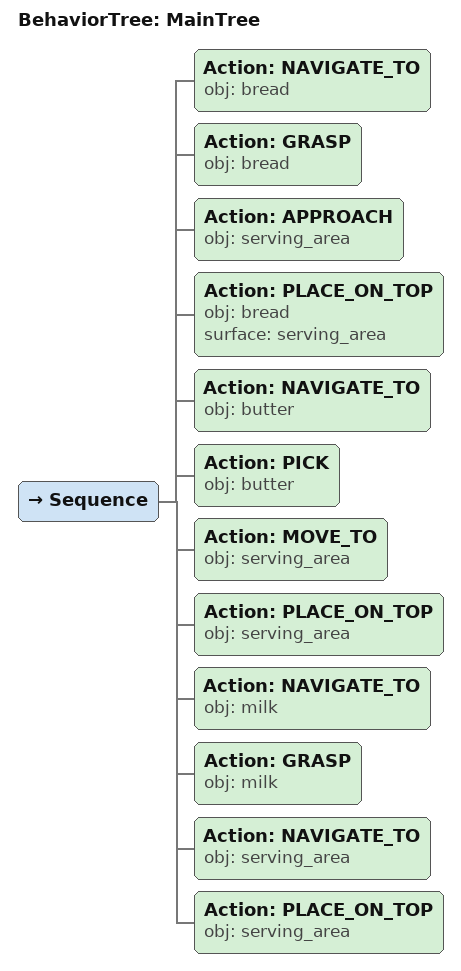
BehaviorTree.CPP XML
<root main_tree_to_execute="MainTree">
  <BehaviorTree ID="MainTree">
    <Sequence>
      <!-- Navigate to bread -->
      <Action ID="NAVIGATE_TO" obj="bread" />
      <!-- Grasp bread -->
      <Action ID="GRASP" obj="bread" />
      <!-- Approach serving_area -->
      <Action ID="APPROACH" obj="serving_area" />
      <!-- Place bread on serving_area -->
      <Action ID="PLACE_ON_TOP" obj="bread" surface="serving_area" />
      <!-- Navigate to butter -->
      <Action ID="NAVIGATE_TO" obj="butter" />
      <!-- Pick butter -->
      <Action ID="PICK" obj="butter" />
      <!-- Move to serving_area -->
      <Action ID="MOVE_TO" obj="serving_area" />
      <!-- Place on serving_area -->
      <Action ID="PLACE_ON_TOP" obj="serving_area" />
      <!-- Navigate to milk -->
      <Action ID="NAVIGATE_TO" obj="milk" />
      <!-- Grasp milk -->
      <Action ID="GRASP" obj="milk" />
      <!-- Navigate to serving_area -->
      <Action ID="NAVIGATE_TO" obj="serving_area" />
      <!-- Place on serving_area -->
      <Action ID="PLACE_ON_TOP" obj="serving_area" />
    </Sequence>
  </BehaviorTree>
</root>
